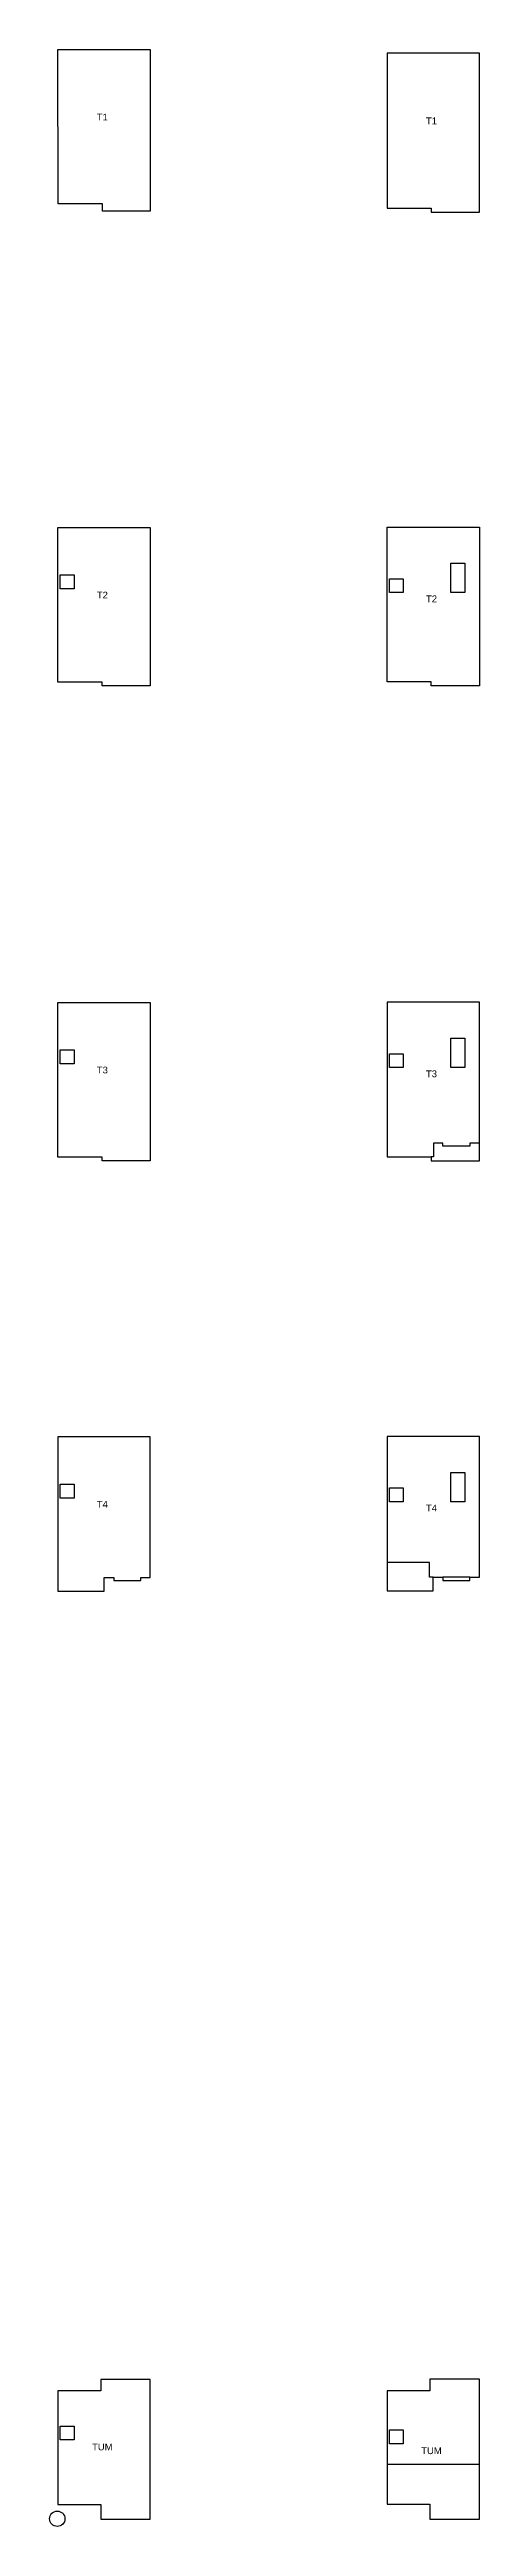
# Model space of a CAD drawing. Header units: millimetres. Extents: x -500 to 27420, y -500 to 160488.
import ezdxf

# ---------------------------------------------------------------- set-up
doc = ezdxf.new("R2010")
doc.units = ezdxf.units.MM
doc.header["$MEASUREMENT"] = 0
for name, color, linetype in [('DT-DIEN TICH BAN HANG', 170, 'Continuous'), ('DT-DIEN TICH XAY DUNG CUA TANG', 100, 'Continuous'), ('DT-LO MO THANG', 30, 'Continuous'), ('DT-PHU TRO', 220, 'Continuous'), ('DT-TEN TANG PHAP LY', 210, 'Continuous'), ('DT-TEN TANG SALEKIT', 200, 'Continuous'), ('DT-THONG TANG', 20, 'Continuous')]:
    doc.layers.add(name, color=color, linetype=linetype)
doc.styles.add('VNCC-Arial', font='arial.ttf')

msp = doc.modelspace()

# ---------------------------------------------------------------- linework, layer by layer
msp.add_circle((0, 0), 500)
at = {"layer": 'DT-DIEN TICH BAN HANG'}
for points in [[(27419, 160242), (21419, 160243), (21418, 150178), (24295, 150178), (24295, 149928), (27417, 149926)], [(27419, 119141), (24294, 119141), (24293, 119390), (21419, 119389), (21419, 129438), (27419, 129439)], [(21421, 88518), (24295, 88518), (24295, 88269), (27420, 88269), (27419, 98566), (21420, 98566)], [(21421, 60309), (24420, 60309), (24420, 61193), (25045, 61193), (25045, 60992), (26795, 60992), (26795, 61193), (27419, 61193), (27419, 70342), (21420, 70342)], [(27419, 9074), (24200, 9074), (24200, 8324), (21418, 8324), (21420, 3538), (21419, 945), (24199, 945), (24199, -17), (27419, -17), (27419, 3538)]]:
    msp.add_lwpolyline(points, close=True, dxfattribs=at)
at = {"layer": 'DT-DIEN TICH XAY DUNG CUA TANG'}
msp.add_lwpolyline([(6040, 149990), (2933, 149990), (2933, 150453), (51, 150453), (42, 160487), (6042, 160488)], close=True, dxfattribs=at)
for points in [[(42, 129420), (6043, 129421), (6042, 119123), (2917, 119123), (2917, 119372), (42, 119372), (41, 129420)], [(6042, 98549), (6043, 88251), (2918, 88251), (2918, 88501), (44, 88501), (43, 98549), (6042, 98549)], [(6042, 70324), (43, 70324), (43, 60291), (3043, 60291), (3043, 61175), (3668, 61175), (3668, 61075), (3668, 60974), (5418, 60974), (5418, 61175), (6043, 61175), (6043, 70324)], [(6042, 9056), (2823, 9057), (2823, 8306), (42, 8305), (41, 927), (2822, 927), (2822, -34), (6042, -34), (6042, 9056)]]:
    msp.add_lwpolyline(points, dxfattribs=at)
at = {"layer": 'DT-LO MO THANG', "transparency": 33554687}
for points in [[(191, 126339), (1091, 126339), (1091, 125439), (191, 125439)], [(21568, 126094), (22468, 126094), (22468, 125194), (21568, 125194)], [(192, 95467), (1092, 95467), (1092, 94567), (192, 94567)], [(21569, 95223), (22469, 95223), (22469, 94323), (21569, 94323)], [(192, 67242), (1092, 67242), (1092, 66342), (192, 66342)], [(21569, 66998), (22469, 66998), (22469, 66098), (21569, 66098)]]:
    msp.add_lwpolyline(points, close=True, dxfattribs=at)
at = {"layer": 'DT-LO MO THANG', "transparency": 33554687, "elevation": 0}
for points in [[(192, 6020), (1092, 6020), (1092, 5120), (192, 5120)], [(21569, 5776), (22469, 5776), (22469, 4876), (21569, 4876)]]:
    msp.add_lwpolyline(points, close=True, dxfattribs=at)
at = {"layer": 'DT-PHU TRO'}
for points in [[(24295, 88518), (24295, 88269), (27420, 88269), (27420, 89417), (26795, 89417), (26795, 89216), (25045, 89216), (25045, 89417), (24435, 89417), (24432, 88519)], [(21421, 62153), (21421, 60309), (24420, 60309), (24420, 61193), (24184, 61193), (24184, 62153)], [(25045, 60992), (26795, 60992), (26795, 61193), (25045, 61193)], [(21420, 3538), (21419, 945), (24199, 945), (24199, -17), (27419, -17), (27419, 3538)]]:
    msp.add_lwpolyline(points, close=True, dxfattribs=at)
at = {"layer": 'DT-THONG TANG', "transparency": 33554687}
for points in [[(25568, 127094), (26468, 127094), (26468, 125194), (25568, 125194)], [(25570, 96223), (26470, 96223), (26470, 94323), (25570, 94323)], [(25570, 67998), (26470, 67998), (26470, 66098), (25570, 66098)]]:
    msp.add_lwpolyline(points, close=True, dxfattribs=at)

# ---------------------------------------------------------------- texts
at = {"layer": 'DT-TEN TANG PHAP LY', "char_height": 440, "attachment_point": 5, "style": 'VNCC-Arial'}
for s, insert in [('\\A1;T1', (2926, 156097)), ('\\A1;T2', (2930, 125031)), ('\\A1;T3', (2927, 94158)), ('\\A1;T4', (2927, 65934)), ('\\A1;TUM', (2927, 4666))]:
    msp.add_mtext(s, dxfattribs=dict(at, insert=insert))
at = {"layer": 'DT-TEN TANG SALEKIT', "char_height": 440, "attachment_point": 5, "style": 'VNCC-Arial'}
for s, insert in [('\\A1;T1', (24304, 155851)), ('\\A1;T2', (24308, 124785)), ('\\A1;T3', (24304, 93912)), ('\\A1;T4', (24304, 65688)), ('\\A1;TUM', (24304, 4419))]:
    msp.add_mtext(s, dxfattribs=dict(at, insert=insert))

doc.saveas('drawing.dxf')
